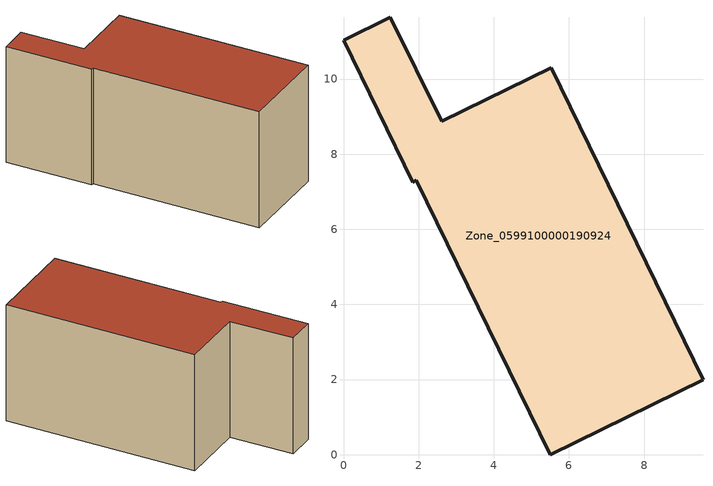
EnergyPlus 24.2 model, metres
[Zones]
Zone_0599100000190924
 floor ground (C_G): 1.84,7.26 0,11.03 1.25,11.64 2.62,8.88 5.53,10.3 9.57,1.99 5.5,0 1.94,7.31 z0
 wall outside (C_F): 2.62,8.88 1.25,11.64 0,11.03 1.84,7.26 1.94,7.31 5.5,0 9.57,1.99 5.53,10.3 2.62,8.88 z0:5.79
 roof outside (C_R): 9.57,1.99 5.53,10.3 2.62,8.88 1.25,11.64 0,11.03 1.84,7.26 1.94,7.31 5.5,0 z5.79
[BUILDING]
Pand.0599100000190924: North Axis=0; Terrain=City; Loads Convergence Tolerance Value=0.04; Temperature Convergence Tolerance Value=0.4; Solar Distribution=FullExterior; Maximum Number of Warmup Days=25; Minimum Number of Warmup Days=1
[Site:Location]
Rotterdam.The.Hague.AP_ZH_NLD Design_Conditions: Latitude=51.96; Longitude=4.45; Time Zone=1; Elevation=-4.5
[SITE:GROUNDTEMPERATURE:BUILDINGSURFACE]
18, 18, 18, 18, 18, 18, 18, 18, 18, 18, 18, 18
[MATERIAL] Thermal Absorptance=0.9; Solar Absorptance=0.7; Visible Absorptance=0.7
Name | Roughness | Thickness | Conductivity | Density | Specific Heat
G.TC.1946-1964 | MediumSmooth | 0.15 | 1 | 540 | 1210
F.TC.1946-1964 | Rough | 0.3 | 0.857143 | 1920 | 840
R.TC.1946-1964 | MediumRough | 0.2 | 0.235294 | 1500 | 1000
[CONSTRUCTION]
C_G: G.TC.1946-1964
C_F: F.TC.1946-1964
C_R: R.TC.1946-1964
[ZONE]
Zone_0599100000190924: Type=1; Multiplier=1; Ceiling Height=Autocalculate; Volume=Autocalculate; Floor Area=autocalculate; Part of Total Floor Area=Yes
[ZONEINFILTRATION:DESIGNFLOWRATE]
Infil_Zone_0599100000190924: Zone or ZoneList or Space or SpaceList=Zone_0599100000190924; Schedule=AlwaysOn; Design Flow Rate Calculation Method=Flow/Area; Flow Rate per Floor Area=0.003; Constant Term Coefficient=1; Temperature Term Coefficient=0; Velocity Term Coefficient=0; Velocity Squared Term Coefficient=0
[HVACTEMPLATE:ZONE:IDEALLOADSAIRSYSTEM]
Zone_0599100000190924: Maximum Heating Supply Air Temperature=50; Minimum Cooling Supply Air Temperature=13; Maximum Heating Supply Air Humidity Ratio=0.0156; Minimum Cooling Supply Air Humidity Ratio=0.0077; Heating Limit=NoLimit; Cooling Limit=NoLimit; Dehumidification Control Type=ConstantSensibleHeatRatio; Cooling Sensible Heat Ratio=0.7; Dehumidification Setpoint=60; Humidification Control Type=None; Humidification Setpoint=30; Outdoor Air Method=None; Outdoor Air Flow Rate per Person=0.00944; Outdoor Air Flow Rate per Zone Floor Area=0; Outdoor Air Flow Rate per Zone=0; Demand Controlled Ventilation Type=None; Outdoor Air Economizer Type=NoEconomizer; Heat Recovery Type=None; Sensible Heat Recovery Effectiveness=0.7; Latent Heat Recovery Effectiveness=0.65
[ZONECONTROL:THERMOSTAT]
ThermostatControl_Zone_0599100000190924: Zone or ZoneList=Zone_0599100000190924; Control Type Schedule=DualSetpointControlType; Control 1=Thermostat_Zone_0599100000190924; Temperature Difference Between Cutout And Setpoint=0
[THERMOSTATSETPOINT:DUALSETPOINT]
Thermostat_Zone_0599100000190924: Heating Setpoint Temperature Schedule=HeatingSetpoint_Zone_0599100000190924; Cooling Setpoint Temperature Schedule=CoolingSetpoint_Zone_0599100000190924
[SCHEDULE:COMPACT]
HeatingSetpoint_Zone_0599100000190924: Through: 12/31, For: AllDays, Until: 24:00, 21
CoolingSetpoint_Zone_0599100000190924: Through: 12/31, For: AllDays, Until: 24:00, 24
DualSetpointControlType: Through: 12/31, For: AllDays, Until: 24:00, 4
AlwaysOn: Through: 12/31, For: AllDays, Until: 24:00, 1
